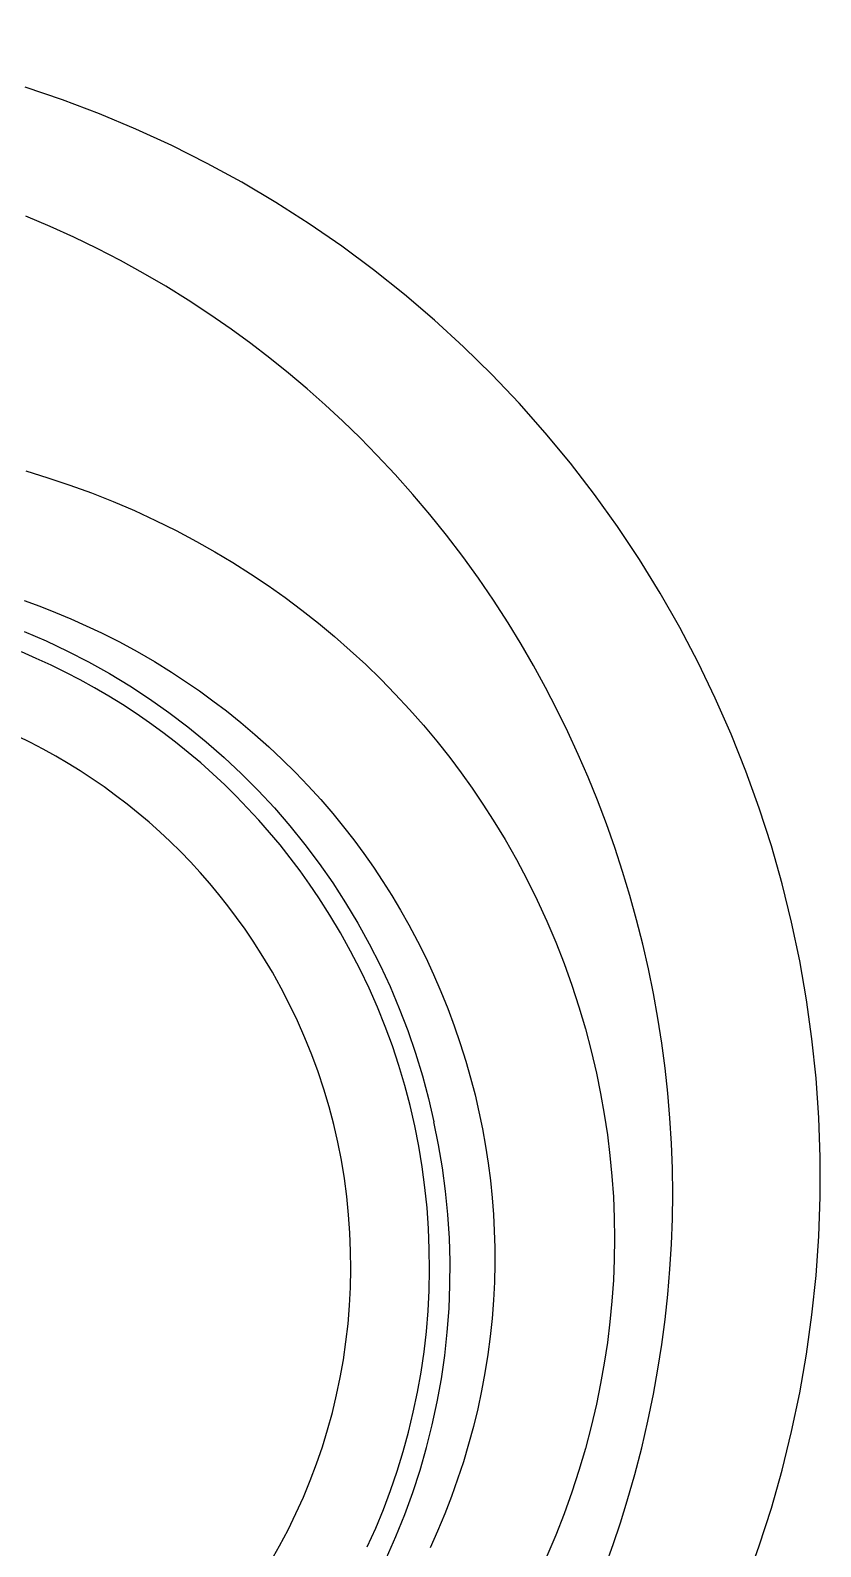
# Model space of a CAD drawing. Header units: inches. Extents: x -1 to 175, y 3 to 130.
# Drawn here: x 149.412 to 150.244, y 112.36 to 113.956 of the extents above; entities that cross this region are included whole.
import ezdxf

# ---------------------------------------------------------------- set-up
doc = ezdxf.new("R2010")
doc.units = ezdxf.units.IN
doc.header["$PDSIZE"] = -1
doc.layers.add('ZANO_R', color=7, linetype='Continuous', lineweight=0)
doc.layers.add('ZANO_W', color=1, linetype='Continuous', lineweight=0)
doc.styles.get("Standard").update_dxf_attribs({"font": 'ARIALUNI.TTF'})
doc.dimstyles.new('amerykanie', dxfattribs={"dimtxt": 50, "dimasz": 50, "dimexe": 0.5, "dimexo": 0.5, "dimgap": 1, "dimtad": 1, "dimdec": 0, "dimzin": 0, "dimlunit": 5, "dimtxsty": 'Standard', "dimcen": 0.09, "dimclrd": 1, "dimclre": 1, "dimclrt": 1, "dimazin": 0, "dimtfac": 1, "dimtdec": 0, "dimtmove": 0, "dimatfit": 3, "dimfxl": 1, "dimtzin": 0, "dimarcsym": 1})

# ---------------------------------------------------------------- blocks, each defined once
blk = doc.blocks.new('*D368')
at = {"layer": 'Defpoints', "color": 0}
for p in [(137.4775, 117.9367), (137.4775, 117.4851), (152.8964, 110.0175)]:
    blk.add_point(p, dxfattribs=at)
at = {"layer": 'ZANO_W', "color": 1, "lineweight": -2}
for p, q in [((137.4775, 117.9851), (137.4775, 118.4367)), ((152.8964, 110.5175), (152.8964, 118.4367)), ((151.8964, 117.9367), (138.4775, 117.9367))]:
    blk.add_line(p, q, dxfattribs=at)
at = {"layer": 'ZANO_W', "color": 1}
for points in [[(138.4775, 118.1034), (138.4775, 117.77), (137.4775, 117.9367)], [(151.8964, 117.77), (151.8964, 118.1034), (152.8964, 117.9367)]]:
    blk.add_solid(points, dxfattribs=at)
at = {"layer": 'ZANO_W', "color": 1, "insert": (145.187, 118.9558), "char_height": 1, "attachment_point": 5}
blk.add_mtext('15 7/16', dxfattribs=at)
blk = doc.blocks.new('*D370')
at = {"layer": 'Defpoints', "color": 0}
for p in [(149.1036, 116.9063), (152.9338, 94.0726), (157.9708, 94.0726)]:
    blk.add_point(p, dxfattribs=at)
at = {"layer": 'ZANO_W', "color": 1, "lineweight": -2}
for p, q in [((149.6036, 116.9063), (158.4708, 116.9063)), ((157.9708, 115.9063), (157.9708, 95.0726)), ((153.4338, 94.0726), (158.4708, 94.0726))]:
    blk.add_line(p, q, dxfattribs=at)
at = {"layer": 'ZANO_W', "color": 1}
for points in [[(158.1374, 115.9063), (157.8041, 115.9063), (157.9708, 116.9063)], [(157.8041, 95.0726), (158.1374, 95.0726), (157.9708, 94.0726)]]:
    blk.add_solid(points, dxfattribs=at)
at = {"layer": 'ZANO_W', "color": 1, "insert": (156.9517, 105.4895), "char_height": 1, "attachment_point": 5, "rotation": 90}
blk.add_mtext('22 13/16', dxfattribs=at)

msp = doc.modelspace()

# ---------------------------------------------------------------- linework, layer by layer
at = {"layer": 'ZANO_R'}
for p, q in [((149.44609, 113.88335), (149.4067, 113.89676)), ((149.485, 113.8686), (149.44609, 113.88335)), ((149.52337, 113.85251), (149.485, 113.8686)), ((149.56117, 113.83511), (149.52337, 113.85251)), ((149.59834, 113.81641), (149.56117, 113.83511)), ((149.63485, 113.79644), (149.59834, 113.81641)), ((149.67064, 113.77522), (149.63485, 113.79644)), ((149.70568, 113.75278), (149.67064, 113.77522)), ((149.4329, 113.75006), (149.40752, 113.76077)), ((149.45792, 113.73871), (149.4329, 113.75006)), ((149.73993, 113.72914), (149.70568, 113.75278)), ((149.48263, 113.72672), (149.45792, 113.73871)), ((149.50702, 113.71408), (149.48263, 113.72672)), ((149.77334, 113.70433), (149.73993, 113.72914)), ((149.53108, 113.70081), (149.50702, 113.71408)), ((149.55479, 113.68693), (149.53108, 113.70081)), ((149.80587, 113.67839), (149.77334, 113.70433)), ((149.57813, 113.67244), (149.55479, 113.68693)), ((149.60109, 113.65736), (149.57813, 113.67244)), ((149.83749, 113.65134), (149.80587, 113.67839)), ((149.62366, 113.64169), (149.60109, 113.65736)), ((149.64415, 113.62672), (149.62366, 113.64169)), ((149.86815, 113.62321), (149.83749, 113.65134)), ((149.66427, 113.61127), (149.64415, 113.62672)), ((149.89783, 113.59405), (149.86815, 113.62321)), ((149.68403, 113.59535), (149.66427, 113.61127)), ((149.70341, 113.57898), (149.68403, 113.59535)), ((149.92648, 113.56387), (149.89783, 113.59405)), ((149.72241, 113.56217), (149.70341, 113.57898)), ((149.74102, 113.54491), (149.72241, 113.56217)), ((149.95407, 113.53272), (149.92648, 113.56387)), ((149.75922, 113.52724), (149.74102, 113.54491)), ((149.77701, 113.50914), (149.75922, 113.52724)), ((149.98057, 113.50064), (149.95407, 113.53272)), ((149.79611, 113.48875), (149.77701, 113.50914)), ((149.40742, 113.49249), (149.43072, 113.48539)), ((150.00595, 113.46767), (149.98057, 113.50064)), ((149.43072, 113.48539), (149.45383, 113.47766)), ((149.45383, 113.47766), (149.47671, 113.4693)), ((149.81469, 113.46787), (149.79611, 113.48875)), ((149.47671, 113.4693), (149.49935, 113.46031)), ((149.83273, 113.44654), (149.81469, 113.46787)), ((150.03018, 113.43384), (150.00595, 113.46767)), ((149.49935, 113.46031), (149.52174, 113.45071)), ((149.52174, 113.45071), (149.54386, 113.44049)), ((149.85022, 113.42474), (149.83273, 113.44654)), ((149.54386, 113.44049), (149.56568, 113.42966)), ((149.56568, 113.42966), (149.5872, 113.41823)), ((150.05322, 113.39919), (150.03018, 113.43384)), ((149.5872, 113.41823), (149.60641, 113.40735)), ((149.86725, 113.40238), (149.85022, 113.42474)), ((149.60641, 113.40735), (149.62535, 113.39599)), ((149.88371, 113.37959), (149.86725, 113.40238)), ((150.07505, 113.36377), (150.05322, 113.39919)), ((149.62535, 113.39599), (149.64399, 113.38415)), ((149.64399, 113.38415), (149.66232, 113.37185)), ((149.66232, 113.37185), (149.68034, 113.35908)), ((149.89966, 113.35628), (149.88371, 113.37959)), ((149.4056, 113.35603), (149.42221, 113.34999)), ((149.42221, 113.34999), (149.43867, 113.34357)), ((149.68034, 113.35908), (149.69802, 113.34585)), ((149.915, 113.33257), (149.89966, 113.35628)), ((150.09565, 113.32761), (150.07505, 113.36377)), ((149.43867, 113.34357), (149.45498, 113.33676)), ((149.45498, 113.33676), (149.47112, 113.32957)), ((149.69802, 113.34585), (149.71536, 113.33218)), ((149.40579, 113.32331), (149.42875, 113.31345)), ((149.47112, 113.32957), (149.48708, 113.322)), ((149.48708, 113.322), (149.50595, 113.31244)), ((149.71536, 113.33218), (149.73235, 113.31807)), ((149.73235, 113.31807), (149.74892, 113.30356)), ((149.92868, 113.31023), (149.915, 113.33257)), ((150.11499, 113.29077), (150.09565, 113.32761)), ((149.4185, 113.2951), (149.40273, 113.30187)), ((149.42875, 113.31345), (149.45136, 113.30279)), ((149.45136, 113.30279), (149.47358, 113.29135)), ((149.50595, 113.31244), (149.52453, 113.30235)), ((149.52453, 113.30235), (149.54283, 113.29174)), ((149.74892, 113.30356), (149.76511, 113.28864)), ((149.9418, 113.28757), (149.92868, 113.31023)), ((149.4341, 113.28793), (149.4185, 113.2951)), ((149.44954, 113.28038), (149.4341, 113.28793)), ((149.47358, 113.29135), (149.49539, 113.27915)), ((149.54283, 113.29174), (149.56081, 113.28061)), ((149.76511, 113.28864), (149.78091, 113.2733)), ((149.95438, 113.2646), (149.9418, 113.28757)), ((150.13304, 113.25328), (150.11499, 113.29077)), ((149.46478, 113.27244), (149.44954, 113.28038)), ((149.47983, 113.26412), (149.46478, 113.27244)), ((149.49539, 113.27915), (149.51676, 113.2662)), ((149.56081, 113.28061), (149.57558, 113.27092)), ((149.57558, 113.27092), (149.59012, 113.26089)), ((149.78091, 113.2733), (149.79631, 113.25755)), ((149.49466, 113.25544), (149.47983, 113.26412)), ((149.50926, 113.2464), (149.49466, 113.25544)), ((149.51676, 113.2662), (149.53767, 113.25251)), ((149.59012, 113.26089), (149.60442, 113.25051)), ((149.79631, 113.25755), (149.8113, 113.24141)), ((149.96642, 113.24134), (149.95438, 113.2646)), ((150.14979, 113.21519), (150.13304, 113.25328)), ((149.52361, 113.23701), (149.50926, 113.2464)), ((149.53768, 113.2273), (149.52361, 113.23701)), ((149.53767, 113.25251), (149.55809, 113.2381)), ((149.55809, 113.2381), (149.578, 113.223)), ((149.60442, 113.25051), (149.61847, 113.2398)), ((149.61847, 113.2398), (149.63368, 113.2276)), ((149.8113, 113.24141), (149.82586, 113.22489)), ((149.9779, 113.2178), (149.96642, 113.24134)), ((149.55151, 113.21724), (149.53768, 113.2273)), ((149.578, 113.223), (149.59737, 113.20721)), ((149.63368, 113.2276), (149.64856, 113.215)), ((149.82586, 113.22489), (149.83997, 113.20799)), ((149.41221, 113.20648), (149.39862, 113.21313)), ((149.42563, 113.19949), (149.41221, 113.20648)), ((149.5651, 113.20683), (149.55151, 113.21724)), ((149.57843, 113.19609), (149.5651, 113.20683)), ((149.59737, 113.20721), (149.61618, 113.19076)), ((149.64856, 113.215), (149.66311, 113.20202)), ((149.83997, 113.20799), (149.85364, 113.19072)), ((149.98884, 113.19401), (149.9779, 113.2178)), ((150.16522, 113.17654), (150.14979, 113.21519)), ((149.43888, 113.19217), (149.42563, 113.19949)), ((149.45193, 113.18452), (149.43888, 113.19217)), ((149.59149, 113.18502), (149.57843, 113.19609)), ((149.61618, 113.19076), (149.63441, 113.17367)), ((149.66311, 113.20202), (149.67732, 113.18867)), ((149.85364, 113.19072), (149.86568, 113.17469)), ((149.99922, 113.16996), (149.98884, 113.19401)), ((149.46479, 113.17656), (149.45193, 113.18452)), ((149.47743, 113.1683), (149.46479, 113.17656)), ((149.60427, 113.17363), (149.59149, 113.18502)), ((149.61675, 113.16194), (149.60427, 113.17363)), ((149.63441, 113.17367), (149.65204, 113.15595)), ((149.67732, 113.18867), (149.69118, 113.17495)), ((149.69118, 113.17495), (149.70467, 113.16087)), ((149.86568, 113.17469), (149.87732, 113.15838)), ((150.1793, 113.13739), (150.16522, 113.17654)), ((149.48981, 113.15975), (149.47743, 113.1683)), ((149.50198, 113.15089), (149.48981, 113.15975)), ((149.62893, 113.14995), (149.61675, 113.16194)), ((149.70467, 113.16087), (149.71779, 113.14644)), ((149.87732, 113.15838), (149.88857, 113.14179)), ((150.00906, 113.14569), (149.99922, 113.16996)), ((149.51395, 113.14173), (149.50198, 113.15089)), ((149.52568, 113.13227), (149.51395, 113.14173)), ((149.6409, 113.13757), (149.62893, 113.14995)), ((149.65204, 113.15595), (149.66904, 113.13764)), ((149.71779, 113.14644), (149.73052, 113.13167)), ((149.88857, 113.14179), (149.8994, 113.12492)), ((150.01844, 113.12091), (150.00906, 113.14569)), ((149.53718, 113.12252), (149.52568, 113.13227)), ((149.65256, 113.12489), (149.6409, 113.13757)), ((149.66904, 113.13764), (149.68539, 113.11874)), ((149.73052, 113.13167), (149.74176, 113.11793)), ((150.19202, 113.09777), (150.1793, 113.13739)), ((149.54843, 113.1125), (149.53718, 113.12252)), ((149.55942, 113.10221), (149.54843, 113.1125)), ((149.66392, 113.11191), (149.65256, 113.12489)), ((149.67496, 113.09866), (149.66392, 113.11191)), ((149.68539, 113.11874), (149.70108, 113.09929)), ((149.74176, 113.11793), (149.75267, 113.10393)), ((149.8994, 113.12492), (149.91188, 113.1043)), ((150.02726, 113.09592), (150.01844, 113.12091)), ((149.57014, 113.09165), (149.55942, 113.10221)), ((149.68567, 113.08513), (149.67496, 113.09866)), ((149.70108, 113.09929), (149.71608, 113.0793)), ((149.75267, 113.10393), (149.76323, 113.08967)), ((149.91188, 113.1043), (149.92375, 113.08332)), ((150.0355, 113.07074), (150.02726, 113.09592)), ((150.20337, 113.05773), (150.19202, 113.09777)), ((149.58069, 113.08074), (149.57014, 113.09165)), ((149.59097, 113.06956), (149.58069, 113.08074)), ((149.69604, 113.07136), (149.68567, 113.08513)), ((149.71608, 113.0793), (149.73038, 113.05881)), ((149.76323, 113.08967), (149.77344, 113.07514)), ((149.92375, 113.08332), (149.93502, 113.062)), ((149.60099, 113.05812), (149.59097, 113.06956)), ((149.70607, 113.05734), (149.69604, 113.07136)), ((149.77344, 113.07514), (149.78327, 113.06037)), ((149.93502, 113.062), (149.94566, 113.04037)), ((150.04316, 113.04538), (150.0355, 113.07074)), ((149.61072, 113.04644), (149.60099, 113.05812)), ((149.62016, 113.03452), (149.61072, 113.04644)), ((149.71574, 113.04309), (149.70607, 113.05734)), ((149.73038, 113.05881), (149.74396, 113.03783)), ((149.78327, 113.06037), (149.79274, 113.04536)), ((149.79274, 113.04536), (149.80184, 113.03011)), ((150.05024, 113.01984), (150.04316, 113.04538)), ((150.21333, 113.01733), (150.20337, 113.05773)), ((149.6293, 113.02237), (149.62016, 113.03452)), ((149.72748, 113.02475), (149.71574, 113.04309)), ((149.74396, 113.03783), (149.7568, 113.01639)), ((149.80184, 113.03011), (149.81056, 113.01465)), ((149.94566, 113.04037), (149.95569, 113.01846)), ((149.63813, 113.01002), (149.6293, 113.02237)), ((149.73867, 113.00603), (149.72748, 113.02475)), ((149.7568, 113.01639), (149.76889, 112.99452)), ((149.81056, 113.01465), (149.81969, 112.99745)), ((149.95569, 113.01846), (149.96509, 112.99627)), ((150.05673, 112.99415), (150.05024, 113.01984)), ((150.22188, 112.97661), (150.21333, 113.01733)), ((149.64665, 112.99746), (149.63813, 113.01002)), ((149.65702, 112.98126), (149.64665, 112.99746)), ((149.74928, 112.98695), (149.73867, 113.00603)), ((149.81969, 112.99745), (149.82836, 112.98001)), ((149.7593, 112.96755), (149.74928, 112.98695)), ((149.76889, 112.99452), (149.78021, 112.97224)), ((149.96509, 112.99627), (149.97386, 112.97382)), ((150.06263, 112.96832), (150.05673, 112.99415)), ((149.6669, 112.96473), (149.65702, 112.98126)), ((149.76871, 112.94784), (149.7593, 112.96755)), ((149.78021, 112.97224), (149.79075, 112.94958)), ((149.82836, 112.98001), (149.83657, 112.96235)), ((149.97386, 112.97382), (149.98199, 112.95113)), ((150.06793, 112.94236), (150.06263, 112.96832)), ((150.22903, 112.93562), (150.22188, 112.97661)), ((149.67626, 112.94788), (149.6669, 112.96473)), ((149.79075, 112.94958), (149.8005, 112.92657)), ((149.83657, 112.96235), (149.84431, 112.94448)), ((149.98199, 112.95113), (149.98947, 112.92822)), ((149.68511, 112.93074), (149.67626, 112.94788)), ((149.77749, 112.92785), (149.76871, 112.94784)), ((149.84431, 112.94448), (149.85158, 112.92641)), ((150.07263, 112.91625), (150.06793, 112.94236)), ((150.23476, 112.89441), (150.22903, 112.93562)), ((149.69342, 112.91334), (149.68511, 112.93074)), ((149.78565, 112.90763), (149.77749, 112.92785)), ((149.8005, 112.92657), (149.80945, 112.90324)), ((149.85158, 112.92641), (149.85837, 112.90815)), ((149.98947, 112.92822), (149.9963, 112.90511)), ((149.70119, 112.89569), (149.69342, 112.91334)), ((149.79317, 112.88719), (149.78565, 112.90763)), ((149.80945, 112.90324), (149.81758, 112.87961)), ((149.85837, 112.90815), (149.86467, 112.88973)), ((149.9963, 112.90511), (150.00246, 112.88181)), ((150.07673, 112.89003), (150.07263, 112.91625)), ((149.70839, 112.87783), (149.70119, 112.89569)), ((149.80002, 112.86645), (149.79317, 112.88719)), ((149.86467, 112.88973), (149.8705, 112.87114)), ((150.08021, 112.86373), (150.07673, 112.89003)), ((150.23906, 112.85302), (150.23476, 112.89441)), ((149.71504, 112.85979), (149.70839, 112.87783)), ((149.81758, 112.87961), (149.82488, 112.85571)), ((149.8705, 112.87114), (149.87555, 112.85346)), ((150.00246, 112.88181), (150.00796, 112.85835)), ((149.72109, 112.84152), (149.71504, 112.85979)), ((149.80624, 112.84547), (149.80002, 112.86645)), ((149.82488, 112.85571), (149.83135, 112.83157)), ((150.00796, 112.85835), (150.01237, 112.83685)), ((150.08307, 112.83735), (150.08021, 112.86373)), ((149.72657, 112.82304), (149.72109, 112.84152)), ((149.81181, 112.82429), (149.80624, 112.84547)), ((149.87555, 112.85346), (149.88016, 112.83566)), ((150.24193, 112.81151), (150.23906, 112.85302)), ((149.73148, 112.80438), (149.72657, 112.82304)), ((149.81672, 112.80294), (149.81181, 112.82429)), ((149.83135, 112.83157), (149.83698, 112.80722)), ((149.88016, 112.83566), (149.88432, 112.81775)), ((150.01237, 112.83685), (150.01621, 112.81524)), ((150.08531, 112.81091), (150.08307, 112.83735)), ((149.84191, 112.78296), (149.83698, 112.80722)), ((149.88432, 112.81775), (149.88803, 112.79974)), ((150.01621, 112.81524), (150.01948, 112.79354)), ((150.08691, 112.78443), (150.08531, 112.81091)), ((150.24337, 112.76992), (150.24193, 112.81151)), ((149.7358, 112.78557), (149.73148, 112.80438)), ((149.82097, 112.78144), (149.81672, 112.80294)), ((149.88803, 112.79974), (149.89129, 112.78164)), ((150.01948, 112.79354), (150.02217, 112.77175)), ((149.73954, 112.76663), (149.7358, 112.78557)), ((149.82454, 112.75984), (149.82097, 112.78144)), ((149.84601, 112.75855), (149.84191, 112.78296)), ((149.89129, 112.78164), (149.89408, 112.76347)), ((150.08788, 112.75792), (150.08691, 112.78443)), ((149.74268, 112.7476), (149.73954, 112.76663)), ((149.82743, 112.73815), (149.82454, 112.75984)), ((149.84927, 112.73402), (149.84601, 112.75855)), ((149.89408, 112.76347), (149.89641, 112.74523)), ((150.02217, 112.77175), (150.02427, 112.74991)), ((150.08821, 112.7314), (150.08788, 112.75792)), ((150.24337, 112.72831), (150.24337, 112.76992)), ((149.74521, 112.72849), (149.74268, 112.7476)), ((149.89641, 112.74523), (149.89827, 112.72694)), ((150.02427, 112.74991), (150.02578, 112.72802)), ((149.74715, 112.70935), (149.74521, 112.72849)), ((149.82965, 112.71642), (149.82743, 112.73815)), ((149.85168, 112.70938), (149.84927, 112.73402)), ((149.89827, 112.72694), (149.89959, 112.70961)), ((150.02578, 112.72802), (150.02669, 112.7061)), ((150.08788, 112.70487), (150.08821, 112.7314)), ((150.24193, 112.68672), (150.24337, 112.72831)), ((149.8312, 112.69481), (149.82965, 112.71642)), ((149.74851, 112.69026), (149.74715, 112.70935)), ((149.83209, 112.67313), (149.8312, 112.69481)), ((149.85324, 112.68468), (149.85168, 112.70938)), ((149.89959, 112.70961), (149.90048, 112.69225)), ((150.02669, 112.7061), (150.02699, 112.68416)), ((150.08692, 112.67836), (150.08788, 112.70487)), ((149.74929, 112.67111), (149.74851, 112.69026)), ((149.85396, 112.65994), (149.85324, 112.68468)), ((149.90048, 112.69225), (149.90095, 112.67487)), ((150.02699, 112.68416), (150.02669, 112.66222)), ((150.08531, 112.65188), (150.08692, 112.67836)), ((150.23906, 112.64521), (150.24193, 112.68672)), ((149.74947, 112.65193), (149.74929, 112.67111)), ((149.83231, 112.65141), (149.83209, 112.67313)), ((149.90095, 112.67487), (149.90099, 112.65748)), ((150.02669, 112.66222), (150.02578, 112.6403)), ((149.74907, 112.63274), (149.74947, 112.65193)), ((149.83186, 112.62969), (149.83231, 112.65141)), ((149.85382, 112.63518), (149.85396, 112.65994)), ((149.90099, 112.65748), (149.90054, 112.63835)), ((150.08308, 112.62545), (150.08531, 112.65188)), ((149.74809, 112.61358), (149.74907, 112.63274)), ((149.85284, 112.61045), (149.85382, 112.63518)), ((149.90054, 112.63835), (149.89958, 112.61925)), ((150.02578, 112.6403), (150.02427, 112.6184)), ((150.23476, 112.60383), (150.23906, 112.64521)), ((149.83074, 112.60799), (149.83186, 112.62969)), ((149.89958, 112.61925), (149.8981, 112.60017)), ((150.02427, 112.6184), (150.02217, 112.59655)), ((150.08021, 112.59907), (150.08308, 112.62545)), ((149.74652, 112.59446), (149.74809, 112.61358)), ((149.82895, 112.58635), (149.83074, 112.60799)), ((149.851, 112.58577), (149.85284, 112.61045)), ((149.8981, 112.60017), (149.89612, 112.58114)), ((150.07673, 112.57277), (150.08021, 112.59907)), ((150.22903, 112.56261), (150.23476, 112.60383)), ((149.74436, 112.57542), (149.74652, 112.59446)), ((149.82649, 112.5648), (149.82895, 112.58635)), ((149.84832, 112.56116), (149.851, 112.58577)), ((150.02217, 112.59655), (150.01948, 112.57477)), ((149.74163, 112.55648), (149.74436, 112.57542)), ((149.89612, 112.58114), (149.89359, 112.56201)), ((150.01948, 112.57477), (150.01621, 112.55306)), ((150.07263, 112.54656), (150.07673, 112.57277)), ((149.73836, 112.53795), (149.74163, 112.55648)), ((149.82338, 112.54336), (149.82649, 112.5648)), ((149.84479, 112.53666), (149.84832, 112.56116)), ((149.89359, 112.56201), (149.89056, 112.54294)), ((150.01621, 112.55306), (150.01237, 112.53145)), ((150.22188, 112.52162), (150.22903, 112.56261)), ((149.73451, 112.5195), (149.73836, 112.53795)), ((149.81962, 112.52231), (149.82338, 112.54336)), ((149.84042, 112.5123), (149.84479, 112.53666)), ((149.89056, 112.54294), (149.88702, 112.52397)), ((150.06793, 112.52044), (150.07263, 112.54656)), ((149.73009, 112.50117), (149.73451, 112.5195)), ((149.81523, 112.50135), (149.81962, 112.52231)), ((149.88702, 112.52397), (149.88297, 112.50509)), ((150.01237, 112.53145), (150.00796, 112.50995)), ((150.0621, 112.49209), (150.06793, 112.52044)), ((150.21333, 112.4809), (150.22188, 112.52162)), ((149.83522, 112.4881), (149.84042, 112.5123)), ((149.88297, 112.50509), (149.87843, 112.48632)), ((150.00796, 112.50995), (150.00246, 112.48649)), ((149.7251, 112.48297), (149.73009, 112.50117)), ((149.81019, 112.48052), (149.81523, 112.50135)), ((149.82919, 112.46409), (149.83522, 112.4881)), ((150.00246, 112.48649), (149.9963, 112.46319)), ((150.05557, 112.46389), (150.0621, 112.49209)), ((149.71954, 112.46494), (149.7251, 112.48297)), ((149.80451, 112.45985), (149.81019, 112.48052)), ((149.87843, 112.48632), (149.8734, 112.46768)), ((150.20337, 112.4405), (150.21333, 112.4809)), ((149.71344, 112.44709), (149.71954, 112.46494)), ((149.79821, 112.43936), (149.80451, 112.45985)), ((149.82234, 112.4403), (149.82919, 112.46409)), ((149.8734, 112.46768), (149.86789, 112.44918)), ((149.9963, 112.46319), (149.98947, 112.44008)), ((150.04833, 112.43587), (150.05557, 112.46389)), ((149.70679, 112.42946), (149.71344, 112.44709)), ((149.79128, 112.41908), (149.79821, 112.43936)), ((149.81468, 112.41677), (149.82234, 112.4403)), ((149.86789, 112.44918), (149.86189, 112.43083)), ((149.98947, 112.44008), (149.98199, 112.41718)), ((150.19202, 112.40046), (150.20337, 112.4405)), ((149.6996, 112.41207), (149.70679, 112.42946)), ((149.86189, 112.43083), (149.85536, 112.41246)), ((150.04039, 112.40804), (150.04833, 112.43587)), ((149.69176, 112.39469), (149.6996, 112.41207)), ((149.78375, 112.39904), (149.79128, 112.41908)), ((149.80621, 112.39351), (149.81468, 112.41677)), ((149.85536, 112.41246), (149.84835, 112.39427)), ((149.98199, 112.41718), (149.97386, 112.39449)), ((150.03327, 112.38506), (150.04039, 112.40804)), ((149.68338, 112.37753), (149.69176, 112.39469)), ((149.77562, 112.37926), (149.78375, 112.39904)), ((149.79695, 112.37055), (149.80621, 112.39351)), ((149.84835, 112.39427), (149.84086, 112.37627)), ((149.97386, 112.39449), (149.96509, 112.37205)), ((150.1793, 112.36084), (150.19202, 112.40046)), ((149.67446, 112.36062), (149.68338, 112.37753)), ((149.76681, 112.35953), (149.77562, 112.37926)), ((149.84086, 112.37627), (149.8329, 112.35847)), ((150.02567, 112.36224), (150.03327, 112.38506)), ((149.66503, 112.34398), (149.67446, 112.36062)), ((149.7869, 112.34793), (149.79695, 112.37055)), ((149.96509, 112.37205), (149.95568, 112.34986)), ((150.0176, 112.33959), (150.02567, 112.36224)), ((150.16522, 112.32169), (150.1793, 112.36084))]:
    msp.add_line(p, q, dxfattribs=at)

# ---------------------------------------------------------------- dimensions: what is measured, and where the dimension line sits
at = {"layer": 'ZANO_W'}
dim = msp.add_linear_dim(base=(137.47751, 117.93668), p1=(152.89644, 110.01747), p2=(137.47751, 117.48508), dimstyle='amerykanie', override={"dimtxt": 1, "dimasz": 1, "dimgap": 0.5, "dimdec": 4, "dimaunit": 1, "dimadec": 1, "dimtdec": 4, "dimtmove": 1, "dimfrac": 2}, dxfattribs=at)
dim.commit()
dim.dimension.update_dxf_attribs({"geometry": '*D368', "text_midpoint": (145.18698, 118.95578)})
dim = msp.add_linear_dim(base=(157.97077, 94.07262), p1=(149.10362, 116.90633), p2=(152.93377, 94.07262), angle=90, dimstyle='amerykanie', override={"dimtxt": 1, "dimasz": 1, "dimgap": 0.5, "dimdec": 4, "dimaunit": 1, "dimadec": 1, "dimtdec": 4, "dimtmove": 1, "dimfrac": 2}, dxfattribs=at)
dim.commit()
dim.dimension.update_dxf_attribs({"geometry": '*D370', "text_midpoint": (156.95167, 105.48947)})

doc.saveas('drawing.dxf')
